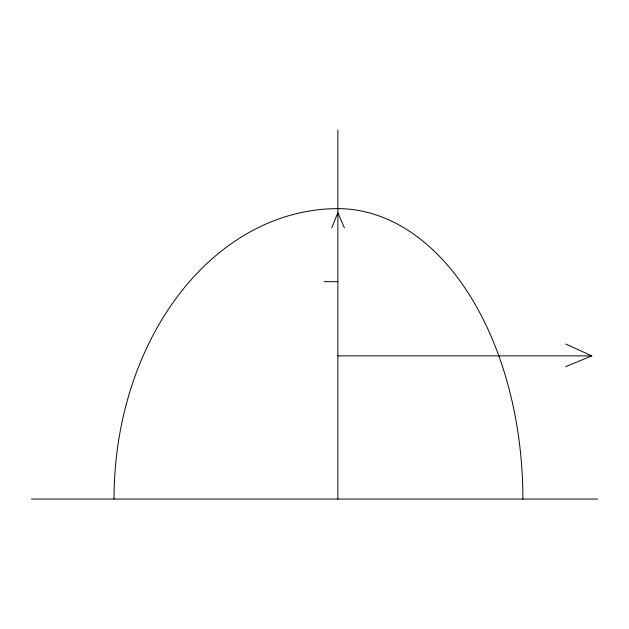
<?xml version="1.0" encoding="UTF-8"?>
<svg xmlns="http://www.w3.org/2000/svg" width="629" height="629" viewBox="0 0 629 629"><rect width="100%" height="100%" fill="white"/><g stroke="black" fill="none" stroke-linecap="round" stroke-linejoin="round"><path stroke-width="0.94" d="M331.766 227.847L337.859 212.696L344.37 227.847M565.715 366.644L591.803 355.872L565.715 344.016M324.171 281.674L337.859 281.674M337.859 355.872L591.803 355.872M31.45 499.049L597.55 499.049M337.859 129.951L337.859 499.049M522.888 499.049A290.409 185.02 90 0 0 337.859 208.647A290.409 223.838 90 0 0 114.03 499.049"/></g></svg>
